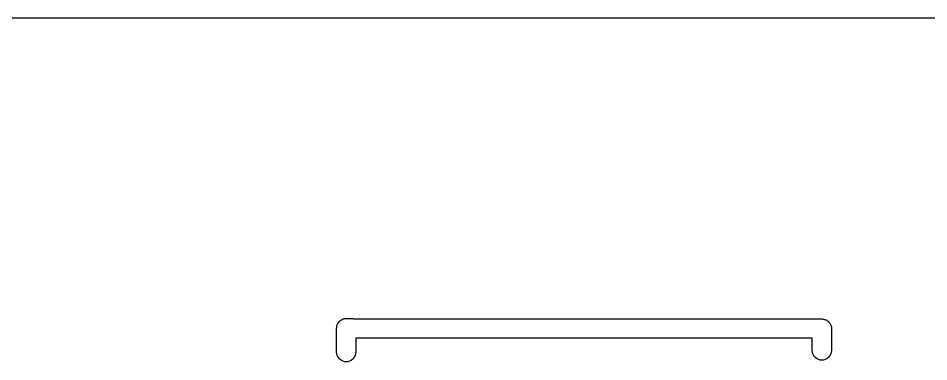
# Model space of a CAD drawing. Extents: x 0 to 102, y -163 to 0.
# Drawn here: x 15.36 to 24.94, y -153.74 to -150.13 of the extents above; entities that cross this region are included whole.
import ezdxf

# ---------------------------------------------------------------- set-up
doc = ezdxf.new("R2010")
doc.units = 0
doc.header["$MEASUREMENT"] = 0
doc.layers.add('BLACK', color=7, linetype='CONTINUOUS')

msp = doc.modelspace()

# ---------------------------------------------------------------- linework, layer by layer
at = {"layer": 'Black'}
for p, q in [((25, -150.127), (14.0526, -150.127)), ((18.7848, -153.287), (18.7932, -153.284)), ((18.7932, -153.284), (18.802, -153.284)), ((18.802, -153.284), (18.8108, -153.282)), ((18.8108, -153.282), (18.8616, -153.282)), ((18.8616, -153.282), (18.8704, -153.284)), ((18.8704, -153.284), (18.8792, -153.284)), ((18.8792, -153.284), (18.8876, -153.287)), ((18.7092, -153.384), (18.7107, -153.375)), ((18.7107, -153.366), (18.7138, -153.358)), ((18.7107, -153.375), (18.7107, -153.366)), ((18.7138, -153.358), (18.7153, -153.349)), ((18.7153, -153.349), (18.7198, -153.341)), ((18.7198, -153.341), (18.7228, -153.333)), ((18.7228, -153.333), (18.7285, -153.326)), ((18.7285, -153.326), (18.733, -153.318)), ((18.733, -153.318), (18.7398, -153.313)), ((18.7398, -153.313), (18.7455, -153.306)), ((18.7455, -153.306), (18.7532, -153.302)), ((18.7532, -153.302), (18.76, -153.296)), ((18.76, -153.296), (18.7684, -153.293)), ((18.7684, -153.293), (18.7761, -153.288)), ((18.7761, -153.288), (18.7848, -153.287)), ((18.8876, -153.287), (18.8904, -153.287)), ((18.8904, -153.287), (23.8121, -153.287)), ((23.8121, -153.287), (23.8208, -153.289)), ((23.8208, -153.289), (23.8297, -153.289)), ((23.8297, -153.289), (23.8381, -153.292)), ((23.8381, -153.292), (23.8468, -153.293)), ((23.8468, -153.293), (23.8545, -153.298)), ((23.8545, -153.298), (23.8629, -153.301)), ((23.8629, -153.301), (23.8697, -153.307)), ((23.8697, -153.307), (23.8774, -153.311)), ((23.8774, -153.311), (23.8831, -153.318)), ((23.8831, -153.318), (23.8899, -153.324)), ((23.8899, -153.324), (23.8943, -153.331)), ((23.8943, -153.331), (23.9, -153.338)), ((23.9, -153.338), (23.9031, -153.346)), ((23.9031, -153.346), (23.9075, -153.354)), ((23.9075, -153.354), (23.9091, -153.363)), ((23.9091, -153.363), (23.9121, -153.371)), ((23.9121, -153.371), (23.9121, -153.38)), ((23.9121, -153.38), (23.9137, -153.389)), ((18.7092, -153.638), (18.7092, -153.384)), ((23.9137, -153.389), (23.9137, -153.62)), ((23.7105, -153.49), (18.9124, -153.49)), ((18.9124, -153.49), (18.9124, -153.638)), ((23.7105, -153.62), (23.7105, -153.49)), ((18.7153, -153.673), (18.7092, -153.638)), ((18.9124, -153.638), (18.9063, -153.673)), ((23.7166, -153.655), (23.7105, -153.62)), ((23.7342, -153.685), (23.7166, -153.655)), ((23.9075, -153.655), (23.8899, -153.685)), ((23.9137, -153.62), (23.9075, -153.655)), ((18.733, -153.703), (18.7153, -153.673)), ((18.76, -153.726), (18.733, -153.703)), ((18.7932, -153.738), (18.76, -153.726)), ((18.8284, -153.738), (18.7932, -153.738)), ((18.8616, -153.726), (18.8284, -153.738)), ((18.8886, -153.703), (18.8616, -153.726)), ((18.9063, -153.673), (18.8886, -153.703)), ((23.7613, -153.708), (23.7342, -153.685)), ((23.7944, -153.72), (23.7613, -153.708)), ((23.8297, -153.72), (23.7944, -153.72)), ((23.8629, -153.708), (23.8297, -153.72)), ((23.8899, -153.685), (23.8629, -153.708))]:
    msp.add_line(p, q, dxfattribs=at)

doc.saveas('drawing.dxf')
